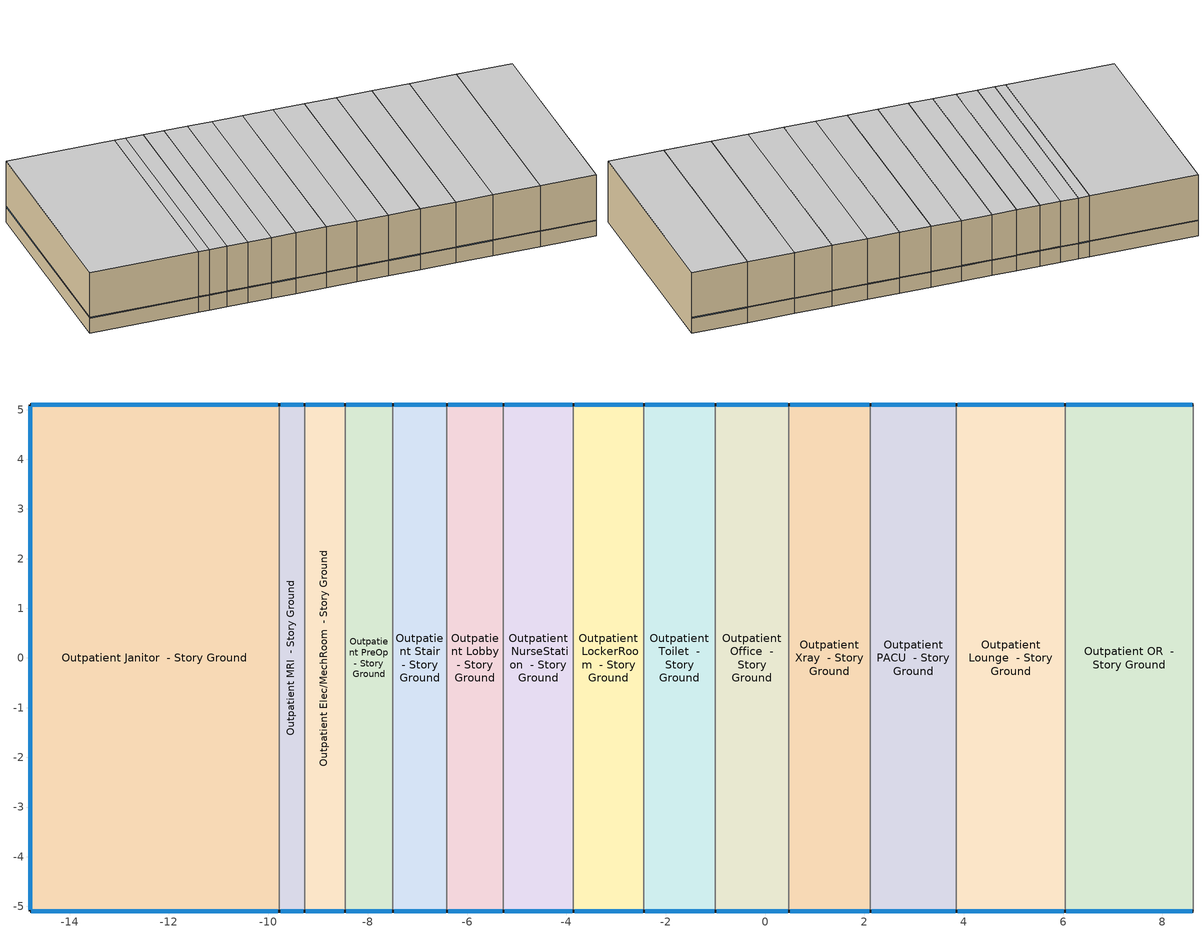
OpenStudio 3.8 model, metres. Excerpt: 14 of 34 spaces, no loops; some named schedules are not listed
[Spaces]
Outpatient Janitor  - Story Ground
 floor ground (Foundation F 126 Perim 2022 Area 5109): -14.8,-5.09 -14.8,5.09 -9.78,5.09 -9.78,-5.09 z0
 wall outside: -9.78,5.09 -14.8,5.09 -14.8,-5.09 -9.78,-5.09 z0:3.05
 wall to Outpatient MRI  - Story Ground: -9.78,-5.09 -9.78,5.09 z0:3.05
 window (Window U-0.75 SHGC 0.65): -14.8,5.07 -14.8,-5.07 / -9.81,5.09 -14.77,5.09 / -14.77,-5.09 -9.81,-5.09 z0.76:0.79
 ceiling adiabatic (Typical Interior Ceiling): -9.78,-5.09 -9.78,5.09 -14.8,5.09 -14.8,-5.09 z3.05
Outpatient MRI  - Story Ground
 floor ground (Foundation F 126 Perim 102 Area 521): -9.78,-5.09 -9.78,5.09 -9.27,5.09 -9.27,-5.09 z0
 wall outside: -9.27,5.09 -9.78,5.09 / -9.78,-5.09 -9.27,-5.09 z0:3.05
 wall to Outpatient Elec/MechRoom  - Story Ground: -9.27,-5.09 -9.27,5.09 z0:3.05
 window (Window U-0.75 SHGC 0.65): -9.29,5.09 -9.75,5.09 / -9.75,-5.09 -9.29,-5.09 z0.76:0.8
 ceiling adiabatic (Typical Interior Ceiling): -9.27,-5.09 -9.27,5.09 -9.78,5.09 -9.78,-5.09 z3.05
Outpatient Elec/MechRoom  - Story Ground
 floor ground (Foundation F 126 Perim 163 Area 829): -9.27,-5.09 -9.27,5.09 -8.46,5.09 -8.46,-5.09 z0
 wall outside: -8.46,5.09 -9.27,5.09 / -9.27,-5.09 -8.46,-5.09 z0:3.05
 wall to Outpatient PreOp  - Story Ground: -8.46,-5.09 -8.46,5.09 z0:3.05
 window (Window U-0.75 SHGC 0.65): -8.48,5.09 -9.24,5.09 / -9.24,-5.09 -8.48,-5.09 z0.76:0.79
 ceiling adiabatic (Typical Interior Ceiling): -8.46,-5.09 -8.46,5.09 -9.27,5.09 -9.27,-5.09 z3.05
Outpatient PreOp  - Story Ground
 floor ground (Foundation F 126 Perim 193 Area 981): -8.46,-5.09 -8.46,5.09 -7.49,5.09 -7.49,-5.09 z0
 wall outside: -7.49,5.09 -8.46,5.09 / -8.46,-5.09 -7.49,-5.09 z0:3.05
 wall to Outpatient Stair  - Story Ground: -7.49,-5.09 -7.49,5.09 z0:3.05
 window (Window U-0.75 SHGC 0.65): -7.52,5.09 -8.43,5.09 / -8.43,-5.09 -7.52,-5.09 z0.76:0.79
 ceiling adiabatic (Typical Interior Ceiling): -7.49,-5.09 -7.49,5.09 -8.46,5.09 -8.46,-5.09 z3.05
Outpatient Stair  - Story Ground
 floor ground (Foundation F 126 Perim 218 Area 111): -7.49,-5.09 -7.49,5.09 -6.4,5.09 -6.4,-5.09 z0
 wall outside: -6.4,5.09 -7.49,5.09 / -7.49,-5.09 -6.4,-5.09 z0:3.05
 wall to Outpatient Lobby  - Story Ground: -6.4,-5.09 -6.4,5.09 z0:3.05
 window (Window U-0.75 SHGC 0.65): -6.43,5.09 -7.47,5.09 / -7.47,-5.09 -6.43,-5.09 z0.76:0.79
 ceiling adiabatic (Typical Interior Ceiling): -6.4,-5.09 -6.4,5.09 -7.49,5.09 -7.49,-5.09 z3.05
Outpatient Lobby  - Story Ground
 floor ground (Foundation F 126 Perim 227 Area 1156): -6.4,-5.09 -6.4,5.09 -5.27,5.09 -5.27,-5.09 z0
 wall outside: -5.27,5.09 -6.4,5.09 / -6.4,-5.09 -5.27,-5.09 z0:3.05
 wall to Outpatient NurseStation  - Story Ground: -5.27,-5.09 -5.27,5.09 z0:3.05
 window (Window U-0.75 SHGC 0.65): -5.29,5.09 -6.38,5.09 / -6.38,-5.09 -5.29,-5.09 z0.76:0.79
 ceiling adiabatic (Typical Interior Ceiling): -5.27,-5.09 -5.27,5.09 -6.4,5.09 -6.4,-5.09 z3.05
Outpatient NurseStation  - Story Ground
 floor ground (Foundation F 126 Perim 282 Area 1437): -5.27,-5.09 -5.27,5.09 -3.86,5.09 -3.86,-5.09 z0
 wall outside: -3.86,5.09 -5.27,5.09 / -5.27,-5.09 -3.86,-5.09 z0:3.05
 wall to Outpatient LockerRoom  - Story Ground: -3.86,-5.09 -3.86,5.09 z0:3.05
 window (Window U-0.75 SHGC 0.65): -3.88,5.09 -5.24,5.09 / -5.24,-5.09 -3.88,-5.09 z0.76:0.79
 ceiling adiabatic (Typical Interior Ceiling): -3.86,-5.09 -3.86,5.09 -5.27,5.09 -5.27,-5.09 z3.05
Outpatient LockerRoom  - Story Ground
 floor ground (Foundation F 126 Perim 284 Area 1444): -3.86,-5.09 -3.86,5.09 -2.44,5.09 -2.44,-5.09 z0
 wall outside: -2.44,5.09 -3.86,5.09 / -3.86,-5.09 -2.44,-5.09 z0:3.05
 wall to Outpatient Toilet  - Story Ground: -2.44,-5.09 -2.44,5.09 z0:3.05
 window (Window U-0.75 SHGC 0.65): -2.47,5.09 -3.83,5.09 / -3.83,-5.09 -2.47,-5.09 z0.76:0.79
 ceiling adiabatic (Typical Interior Ceiling): -2.44,-5.09 -2.44,5.09 -3.86,5.09 -3.86,-5.09 z3.05
Outpatient Toilet  - Story Ground
 floor ground (Foundation F 126 Perim 288 Area 1467): -2.44,-5.09 -2.44,5.09 -1,5.09 -1,-5.09 z0
 wall outside: -1,5.09 -2.44,5.09 / -2.44,-5.09 -1,-5.09 z0:3.05
 wall to Outpatient Office  - Story Ground: -1,-5.09 -1,5.09 z0:3.05
 window (Window U-0.75 SHGC 0.65): -1.03,5.09 -2.41,5.09 / -2.41,-5.09 -1.03,-5.09 z0.76:0.79
 ceiling adiabatic (Typical Interior Ceiling): -1,-5.09 -1,5.09 -2.44,5.09 -2.44,-5.09 z3.05
Outpatient Office  - Story Ground
 floor ground (Foundation F 126 Perim 296 Area 1509): -1,-5.09 -1,5.09 0.48,5.09 0.48,-5.09 z0
 wall outside: 0.48,5.09 -1,5.09 / -1,-5.09 0.48,-5.09 z0:3.05
 wall to Outpatient Xray  - Story Ground: 0.48,-5.09 0.48,5.09 z0:3.05
 window (Window U-0.75 SHGC 0.65): 0.46,5.09 -0.97,5.09 / -0.97,-5.09 0.46,-5.09 z0.76:0.79
 ceiling adiabatic (Typical Interior Ceiling): 0.48,-5.09 0.48,5.09 -1,5.09 -1,-5.09 z3.05
Outpatient Xray  - Story Ground
 floor ground (Foundation F 126 Perim 328 Area 1673): 0.48,-5.09 0.48,5.09 2.12,5.09 2.12,-5.09 z0
 wall outside: 2.12,5.09 0.48,5.09 / 0.48,-5.09 2.12,-5.09 z0:3.05
 wall to Outpatient PACU  - Story Ground: 2.12,-5.09 2.12,5.09 z0:3.05
 window (Window U-0.75 SHGC 0.65): 2.1,5.09 0.51,5.09 / 0.51,-5.09 2.1,-5.09 z0.76:0.79
 ceiling adiabatic (Typical Interior Ceiling): 2.12,-5.09 2.12,5.09 0.48,5.09 0.48,-5.09 z3.05
Outpatient PACU  - Story Ground
 floor ground (Foundation F 126 Perim 346 Area 1764): 2.12,-5.09 2.12,5.09 3.85,5.09 3.85,-5.09 z0
 wall outside: 3.85,5.09 2.12,5.09 / 2.12,-5.09 3.85,-5.09 z0:3.05
 wall to Outpatient Lounge  - Story Ground: 3.85,-5.09 3.85,5.09 z0:3.05
 window (Window U-0.75 SHGC 0.65): 3.83,5.09 2.15,5.09 / 2.15,-5.09 3.83,-5.09 z0.76:0.79
 ceiling adiabatic (Typical Interior Ceiling): 3.85,-5.09 3.85,5.09 2.12,5.09 2.12,-5.09 z3.05
Outpatient Lounge  - Story Ground
 floor ground (Foundation F 126 Perim 437 Area 2228): 3.85,-5.09 3.85,5.09 6.04,5.09 6.04,-5.09 z0
 wall outside: 6.04,5.09 3.85,5.09 / 3.85,-5.09 6.04,-5.09 z0:3.05
 wall to Outpatient OR  - Story Ground: 6.04,-5.09 6.04,5.09 z0:3.05
 window (Window U-0.75 SHGC 0.65): 6.02,5.09 3.88,5.09 / 3.88,-5.09 6.02,-5.09 z0.76:0.79
 ceiling adiabatic (Typical Interior Ceiling): 6.04,-5.09 6.04,5.09 3.85,5.09 3.85,-5.09 z3.05
Outpatient OR  - Story Ground
 floor ground (Foundation F 126 Perim 516 Area 263): 6.04,-5.09 6.04,5.09 8.62,5.09 8.62,-5.09 z0
 wall outside: 8.62,5.09 6.04,5.09 / 6.04,-5.09 8.62,-5.09 z0:3.05
 wall to Outpatient Reception  - Story Ground: 8.62,-5.09 8.62,5.09 z0:3.05
 window (Window U-0.75 SHGC 0.65): 6.07,-5.09 8.6,-5.09 / 8.6,5.09 6.07,5.09 z0.76:0.79
 ceiling adiabatic (Typical Interior Ceiling): 8.62,-5.09 8.62,5.09 6.04,5.09 6.04,-5.09 z3.05
[Site]
Williamsport Lycomi_PA_USA: Latitude {deg}=41.24; Longitude {deg}=-76.92; Time Zone {hr}=-5; Elevation {m}=160; Terrain=City
[Site:WaterMainsTemperature]
Calculation Method=Correlation; Annual Average Outdoor Air Temperature {C}=10.9367; Maximum Difference In Monthly Average Outdoor Air Temperatures {deltaC}=26.59
[SizingPeriod:DesignDay] Barometric Pressure {Pa}=99418; Rain Indicator=No; Snow Indicator=No; Day of Month=21; Daylight Saving Time Indicator=No; Humidity Condition Type=Wetbulb; Dry-Bulb Temperature Range Modifier Type=DefaultMultipliers
Name | Maximum Dry-Bulb Temperature {C} | Daily Dry-Bulb Temperature Range {deltaC} | Wind Speed {m/s} | Wind Direction {deg} | Month | Day Type | Wetbulb or DewPoint at Maximum Dry-Bulb {C} | Solar Model Indicator | ASHRAE Clear Sky Optical Depth for Beam Irradiance | ASHRAE Clear Sky Optical Depth for Diffuse Irradiance | Sky Clearness
Williamsport Lycomi Ann Clg .4% Condns DB=>MWB 1 | 32.9 | 11.6 | 4 | 260 | 7 | SummerDesignDay | 22.6 | ASHRAETau | 0.463 | 2.06
Williamsport Lycomi Ann Clg .4% Condns WB=>MDB 1 | 30 | 11.6 | 4 | 260 | 7 | SummerDesignDay | 24.3 | ASHRAETau | 0.463 | 2.06
Williamsport Lycomi Ann Htg 99.6% Condns DB 1 | -14.6 | 0 | 3.1 | 290 | 1 | WinterDesignDay | -14.6 | ASHRAEClearSky |  |  | 0
Williamsport Lycomi August .4% Condns DB=>MCWB 1 | 34.4 | 11.3 | 4 | 260 | 8 | SummerDesignDay | 23.3 | ASHRAETau | 0.458 | 2.093
[ClimateZones]
Climate Zone Institution Name 1=ASHRAE; Climate Zone Document Name 1=ANSI/ASHRAE Standard 169; Climate Zone Document Year 1=2006; Climate Zone Value 1=ASHRAE 169-2013-5A
[Building]
ComStock DOE Ref Pre-1980|Outpatient: Default Construction Set=ComStock DOE Ref Pre-1980 - Outpatient - ASHRAE 169-2013-5A; Default Schedule Set=Building Default Schedule Set; Standards Building Type=Outpatient
[Site:GroundTemperature:FCfactorMethod]
January Ground Temperature {C}=9.7; February Ground Temperature {C}=6; March Ground Temperature {C}=-2.2; April Ground Temperature {C}=-3.4; May Ground Temperature {C}=-4.2; June Ground Temperature {C}=2.7; July Ground Temperature {C}=7.5; August Ground Temperature {C}=13.7; September Ground Temperature {C}=18.6; October Ground Temperature {C}=22; November Ground Temperature {C}=20.7; December Ground Temperature {C}=16.5
[Construction:FfactorGroundFloor] F-Factor {W/m-K}=1.26344
Name | Area {m2} | PerimeterExposed {m}
Foundation F 126 Perim 346 Area 1764 | 17.6379 | 3.46275
Foundation F 126 Perim 218 Area 111 | 11.0997 | 2.17915
Foundation F 126 Perim 328 Area 1673 | 16.7256 | 3.28365
Foundation F 126 Perim 2022 Area 5109 | 51.0891 | 20.2173
Foundation F 126 Perim 288 Area 1467 | 14.6729 | 2.88065
Foundation F 126 Perim 193 Area 981 | 9.80728 | 1.92541
Foundation F 126 Perim 284 Area 1444 | 14.4448 | 2.83588
Foundation F 126 Perim 163 Area 829 | 8.28677 | 1.6269
Foundation F 126 Perim 282 Area 1437 | 14.3688 | 2.82095
Foundation F 126 Perim 102 Area 521 | 5.2107 | 1.02299
Foundation F 126 Perim 227 Area 1156 | 11.5559 | 2.2687
Foundation F 126 Perim 516 Area 263 | 26.3048 | 5.16428
Foundation F 126 Perim 296 Area 1509 | 15.091 | 2.96274
Foundation F 126 Perim 437 Area 2228 | 22.2754 | 4.37322
[DefaultConstructionSet]
ComStock DOE Ref Pre-1980 - Outpatient - ASHRAE 169-2013-5A: Default Exterior Surface Constructions=Default Surface Constructions 1; Default Interior Surface Constructions=Default Surface Constructions 2; Default Ground Contact Surface Constructions=Default Surface Constructions 3; Default Exterior SubSurface Constructions=Default Sub Surface Constructions 1; Default Interior SubSurface Constructions=Default Sub Surface Constructions 2; Interior Partition Construction=Typical Interior Partition
[DefaultSurfaceConstructions]
Name | Floor Construction | Wall Construction | Roof Ceiling Construction
Default Surface Constructions 1 | Typical Insulated Exterior Mass Floor | Typical Insulated Exterior Mass Wall R-6.41 | Typical IEAD Roof R-13.89
Default Surface Constructions 2 | Typical Interior Floor | Typical Interior Wall | Typical Interior Ceiling
Default Surface Constructions 3 | Typical Insulated Carpeted 6in Slab Floor | Typical Insulated Basement Mass Wall
[Construction]
Typical Insulated Exterior Mass Floor: 4 in. Normalweight Concrete Floor, Typical Carpet Pad
Typical IEAD Roof R-13.89: Roof Membrane, Typical Insulation R-12.77, Metal Roof Surface
Typical Interior Floor: 100mm Normalweight concrete floor, CP02 CARPET PAD
Typical Interior Wall: G01 13mm gypsum board, G01 13mm gypsum board
Typical Interior Ceiling: CP02 CARPET PAD, 100mm Normalweight concrete floor
Typical Insulated Carpeted 6in Slab Floor: 6 in. Normalweight Concrete Floor, Typical Carpet Pad
Typical Insulated Basement Mass Wall: 8 in. Concrete Block Basement Wall
U 0.62 SHGC 0.41 Simple Glazing Window U-0.62 SHGC 0.41: U 0.62 SHGC 0.41 Simple Glazing U-0.62 SHGC 0.41
U 0.62 SHGC 0.41 Simple Glazing Window U-0.62 SHGC 0.41 1: U 0.62 SHGC 0.41 Simple Glazing U-0.62 SHGC 0.41 1
Typical Insulated Metal Door: F08 Metal surface, Typical Insulation R-4.02
U 0.88 SHGC 0.16 Sgl Ref-A-L Clr 6mm: REF A CLEAR LO 6MM
Typical Overhead Door: Typical Insulation R-4.02
Typical Interior Window: Clear 3mm
Typical Interior Door; Typical Interior Partition: G05 25mm wood
Typical Insulated Exterior Mass Wall R-6.41: 1IN Stucco, 8IN CONCRETE HW RefBldg, Typical Insulation R-4.02, 1/2IN Gypsum
InteriorFurnishings 1: Std Wood 6inch 1
Window U-0.75 SHGC 0.65: Simple Glazing Double - No LowE - Clear - Aluminum
[Material] Thermal Absorptance=0.9
Name | Roughness | Thickness {m} | Conductivity {W/m-K} | Density {kg/m3} | Specific Heat {J/kg-K} | Solar Absorptance | Visible Absorptance
4 in. Normalweight Concrete Floor | MediumRough | 0.1016 | 2.31 | 2322 | 832 | 0.7 | 0.7
Roof Membrane | VeryRough | 0.0095 | 0.16 | 1121.29 | 1460 | 0.7 | 0.7
Metal Roof Surface; F08 Metal surface | Smooth | 0.0008 | 45.28 | 7824 | 500 | 0.7 | 0.7
100mm Normalweight concrete floor | MediumRough | 0.1016 | 2.31045 | 2322 | 832.557 | 0.7 | 0.7
G01 13mm gypsum board | Smooth | 0.0127 | 0.160031 | 800.001 | 1090.73 | 0.7 | 0.5
6 in. Normalweight Concrete Floor | MediumRough | 0.1524 | 2.31 | 2322 | 832 | 0.7 | 0.7
8 in. Concrete Block Basement Wall | MediumRough | 0.2032 | 1.326 | 1842 | 912 | 0.7 | 0.7
G05 25mm wood | MediumSmooth | 0.0254 | 0.15 | 608 | 1630 | 0.5 | 0.5
1IN Stucco | Smooth | 0.0253 | 0.6918 | 1858 | 837 | 0.7 | 0.92
8IN CONCRETE HW RefBldg | Rough | 0.2032 | 1.311 | 2240 | 836.8 | 0.7 | 0.7
1/2IN Gypsum | Smooth | 0.0127 | 0.16 | 784.9 | 830 | 0.4 | 0.4
Std Wood 6inch 1 | MediumSmooth | 0.15 | 0.12 | 540 | 1210 | 0.7 | 0.7
[Material:NoMass] Roughness=Smooth; Thermal Absorptance=0.9; Solar Absorptance=0.7
Name | Thermal Resistance {m2-K/W} | Visible Absorptance
Typical Carpet Pad; CP02 CARPET PAD | 0.21648 | 0.8
Typical Insulation R-12.77 | 2.24922 | 0.7
Typical Insulation R-4.02 | 0.708275 | 0.7
[DefaultSubSurfaceConstructions]
Name | Fixed Window Construction | Operable Window Construction | Door Construction | Glass Door Construction | Overhead Door Construction | Tubular Daylight Dome Construction | Tubular Daylight Diffuser Construction
Default Sub Surface Constructions 1 | U 0.62 SHGC 0.41 Simple Glazing Window U-0.62 SHGC 0.41 | U 0.62 SHGC 0.41 Simple Glazing Window U-0.62 SHGC 0.41 1 | Typical Insulated Metal Door | U 0.88 SHGC 0.16 Sgl Ref-A-L Clr 6mm | Typical Overhead Door | Typical Interior Window | Typical Interior Window
Default Sub Surface Constructions 2 | Typical Interior Window | Typical Interior Window | Typical Interior Door
[WindowMaterial:SimpleGlazingSystem]
Name | U-Factor {W/m2-K} | Solar Heat Gain Coefficient | Visible Transmittance
U 0.62 SHGC 0.41 Simple Glazing U-0.62 SHGC 0.41; U 0.62 SHGC 0.41 Simple Glazing U-0.62 SHGC 0.41 1 | 3.52052 | 0.41 | 0.32
Simple Glazing Double - No LowE - Clear - Aluminum | 4.23598 | 0.646 | 0.671
[WindowMaterial:Glazing] Optical Data Type=SpectralAverage; Infrared Transmittance at Normal Incidence=0; Front Side Infrared Hemispherical Emissivity=0.84; Conductivity {W/m-K}=0.9; Dirt Correction Factor for Solar and Visible Transmittance=1; Solar Diffusing=No
Name | Thickness {m} | Solar Transmittance at Normal Incidence | Front Side Solar Reflectance at Normal Incidence | Back Side Solar Reflectance at Normal Incidence | Visible Transmittance at Normal Incidence | Front Side Visible Reflectance at Normal Incidence | Back Side Visible Reflectance at Normal Incidence | Back Side Infrared Hemispherical Emissivity
REF A CLEAR LO 6MM | 0.006 | 0.066 | 0.341 | 0.493 | 0.08 | 0.41 | 0.37 | 0.4
Clear 3mm | 0.003 | 0.837 | 0.075 | 0.075 | 0.898 | 0.081 | 0.081 | 0.84
[SpaceType] Standards Building Type=Outpatient
Name | Default Schedule Set | Design Specification Outdoor Air Object | Standards Space Type
Outpatient MRI - ComStock DOE Ref Pre-1980 | Outpatient MRI Schedule Set | Outpatient MRI Ventilation | MRI
Outpatient Elec/MechRoom - ComStock DOE Ref Pre-1980 | Outpatient Elec/MechRoom Schedule Set | Outpatient Elec/MechRoom Ventilation | Elec/MechRoom
Outpatient PreOp - ComStock DOE Ref Pre-1980 | Outpatient PreOp Schedule Set | Outpatient PreOp Ventilation | PreOp
Outpatient Stair - ComStock DOE Ref Pre-1980 | Outpatient Stair Schedule Set | Outpatient Stair Ventilation | Stair
Outpatient Lobby - ComStock DOE Ref Pre-1980 | Outpatient Lobby Schedule Set | Outpatient Lobby Ventilation | Lobby
Outpatient NurseStation - ComStock DOE Ref Pre-1980 | Outpatient NurseStation Schedule Set | Outpatient NurseStation Ventilation | NurseStation
Outpatient LockerRoom - ComStock DOE Ref Pre-1980 | Outpatient LockerRoom Schedule Set | Outpatient LockerRoom Ventilation | LockerRoom
Outpatient Toilet - ComStock DOE Ref Pre-1980 | Outpatient Toilet Schedule Set | Outpatient Toilet Ventilation | Toilet
Outpatient Xray - ComStock DOE Ref Pre-1980 | Outpatient Xray Schedule Set | Outpatient Xray Ventilation | Xray
Outpatient PACU - ComStock DOE Ref Pre-1980 | Outpatient PACU Schedule Set | Outpatient PACU Ventilation | PACU
Outpatient Lounge - ComStock DOE Ref Pre-1980 | Outpatient Lounge Schedule Set | Outpatient Lounge Ventilation | Lounge
Outpatient OR - ComStock DOE Ref Pre-1980 | Outpatient OR Schedule Set | Outpatient OR Ventilation | OR
Outpatient Janitor - ComStock DOE Ref Pre-1980 | Outpatient Janitor Schedule Set | Outpatient Janitor Ventilation | Janitor
Outpatient Office - ComStock DOE Ref Pre-1980 | Outpatient Office Schedule Set | Outpatient Office Ventilation | Office
[BuildingStory]
Story Ground: Nominal Z Coordinate {m}=0; Nominal Floor to Floor Height {m}=3.048
[Space] Building Story=Story Ground
Name | Space Type | Thermal Zone
Outpatient Janitor  - Story Ground | Outpatient Janitor - ComStock DOE Ref Pre-1980 | Zone Outpatient Janitor  - Story Ground
Outpatient MRI  - Story Ground | Outpatient MRI - ComStock DOE Ref Pre-1980 | Zone Outpatient MRI  - Story Ground
Outpatient Elec/MechRoom  - Story Ground | Outpatient Elec/MechRoom - ComStock DOE Ref Pre-1980 | Zone Outpatient Elec/MechRoom  - Story Ground
Outpatient PreOp  - Story Ground | Outpatient PreOp - ComStock DOE Ref Pre-1980 | Zone Outpatient PreOp  - Story Ground
Outpatient Stair  - Story Ground | Outpatient Stair - ComStock DOE Ref Pre-1980 | Zone Outpatient Stair  - Story Ground
Outpatient Lobby  - Story Ground | Outpatient Lobby - ComStock DOE Ref Pre-1980 | Zone Outpatient Lobby  - Story Ground
Outpatient NurseStation  - Story Ground | Outpatient NurseStation - ComStock DOE Ref Pre-1980 | Zone Outpatient NurseStation  - Story Ground
Outpatient LockerRoom  - Story Ground | Outpatient LockerRoom - ComStock DOE Ref Pre-1980 | Zone Outpatient LockerRoom  - Story Ground
Outpatient Toilet  - Story Ground | Outpatient Toilet - ComStock DOE Ref Pre-1980 | Zone Outpatient Toilet  - Story Ground
Outpatient Office  - Story Ground | Outpatient Office - ComStock DOE Ref Pre-1980 | Zone Outpatient Office  - Story Ground
Outpatient Xray  - Story Ground | Outpatient Xray - ComStock DOE Ref Pre-1980 | Zone Outpatient Xray  - Story Ground
Outpatient PACU  - Story Ground | Outpatient PACU - ComStock DOE Ref Pre-1980 | Zone Outpatient PACU  - Story Ground
Outpatient Lounge  - Story Ground | Outpatient Lounge - ComStock DOE Ref Pre-1980 | Zone Outpatient Lounge  - Story Ground
Outpatient OR  - Story Ground | Outpatient OR - ComStock DOE Ref Pre-1980 | Zone Outpatient OR  - Story Ground
[ThermalZone] Multiplier=1; Use Ideal Air Loads=No
Name | Thermostat
Zone Outpatient Janitor  - Story Ground | Outpatient Janitor - ComStock DOE Ref Pre-1980 Thermostat
Zone Outpatient MRI  - Story Ground | Outpatient MRI - ComStock DOE Ref Pre-1980 Thermostat
Zone Outpatient Elec/MechRoom  - Story Ground | Outpatient Elec/MechRoom - ComStock DOE Ref Pre-1980 Thermostat
Zone Outpatient PreOp  - Story Ground | Outpatient PreOp - ComStock DOE Ref Pre-1980 Thermostat
Zone Outpatient Stair  - Story Ground | Outpatient Stair - ComStock DOE Ref Pre-1980 Thermostat
Zone Outpatient Lobby  - Story Ground | Outpatient Lobby - ComStock DOE Ref Pre-1980 Thermostat
Zone Outpatient NurseStation  - Story Ground | Outpatient NurseStation - ComStock DOE Ref Pre-1980 Thermostat
Zone Outpatient LockerRoom  - Story Ground | Outpatient LockerRoom - ComStock DOE Ref Pre-1980 Thermostat
Zone Outpatient Toilet  - Story Ground | Outpatient Toilet - ComStock DOE Ref Pre-1980 Thermostat
Zone Outpatient Office  - Story Ground | Outpatient Office - ComStock DOE Ref Pre-1980 Thermostat
Zone Outpatient Xray  - Story Ground | Outpatient Xray - ComStock DOE Ref Pre-1980 Thermostat
Zone Outpatient PACU  - Story Ground | Outpatient PACU - ComStock DOE Ref Pre-1980 Thermostat
Zone Outpatient Lounge  - Story Ground | Outpatient Lounge - ComStock DOE Ref Pre-1980 Thermostat
Zone Outpatient OR  - Story Ground | Outpatient OR - ComStock DOE Ref Pre-1980 Thermostat
[Lights:Definition] Design Level Calculation Method=Watts/Area; Fraction Visible=0.2; Return Air Fraction=0
Name | Watts per Space Floor Area {W/m2} | Fraction Radiant
Outpatient MRI - ComStock DOE Ref Pre-1980 General Lights Definition; Outpatient Xray - ComStock DOE Ref Pre-1980 General Lights Definition | 5.10109 | 0.31
Outpatient Lobby - ComStock DOE Ref Pre-1980 General Lights Definition | 1.92838 | 0.31
Outpatient Lobby - ComStock DOE Ref Pre-1980 Task Lights Definition | 1.01438 | 0.125
Outpatient Lobby - ComStock DOE Ref Pre-1980 Wall Wash Lights Definition | 1.81461 | 0.125
Outpatient Lounge - ComStock DOE Ref Pre-1980 General Lights Definition; Outpatient LockerRoom - ComStock DOE Ref Pre-1980 General Lights Definition | 2.94141 | 0.31
Outpatient Lounge - ComStock DOE Ref Pre-1980 Wall Wash Lights Definition; Outpatient LockerRoom - ComStock DOE Ref Pre-1980 Wall Wash Lights Definition | 2.46673 | 0.125
Outpatient NurseStation - ComStock DOE Ref Pre-1980 General Lights Definition | 5.11838 | 0.31
Outpatient NurseStation - ComStock DOE Ref Pre-1980 Task Lights Definition | 6.99919 | 0.125
Outpatient Elec/MechRoom - ComStock DOE Ref Pre-1980 General Lights Definition | 3.92888 | 0.31
Outpatient Elec/MechRoom - ComStock DOE Ref Pre-1980 Task Lights Definition | 3.02684 | 0.125
Outpatient Office - ComStock DOE Ref Pre-1980 General Lights Definition | 6.74433 | 0.31
Outpatient PreOp - ComStock DOE Ref Pre-1980 General Lights Definition | 2.36313 | 0.31
Outpatient PreOp - ComStock DOE Ref Pre-1980 Task Lights Definition | 15.7452 | 0.125
Outpatient OR - ComStock DOE Ref Pre-1980 General Lights Definition | 17.7221 | 0.31
Outpatient Toilet - ComStock DOE Ref Pre-1980 General Lights Definition | 3.33071 | 0.31
Outpatient Toilet - ComStock DOE Ref Pre-1980 Wall Wash Lights Definition | 2.07725 | 0.125
Outpatient Janitor - ComStock DOE Ref Pre-1980 General Lights Definition | 4.12547 | 0.31
Outpatient Stair - ComStock DOE Ref Pre-1980 General Lights Definition | 4.78496 | 0.31
Outpatient Stair - ComStock DOE Ref Pre-1980 Wall Wash Lights Definition | 2.85308 | 0.125
Outpatient PACU - ComStock DOE Ref Pre-1980 General Lights Definition | 7.63892 | 0.31
Outpatient PACU - ComStock DOE Ref Pre-1980 Wall Wash Lights Definition | 6.14378 | 0.125
[ElectricEquipment:Definition] Fraction Latent=0
Name | Design Level Calculation Method | Watts per Space Floor Area {W/m2} | Fraction Radiant | Fraction Lost | Design Level {W}
Outpatient Elec/MechRoom Elec Equip Definition | Watts/Area | 53.8196 | 0.5 | 0
Outpatient Lobby Elec Equip Definition; Outpatient Office Elec Equip Definition | Watts/Area | 11.8403 | 0.5 | 0
Outpatient LockerRoom Elec Equip Definition; Outpatient Lounge Elec Equip Definition; Outpatient PACU Elec Equip Definition | Watts/Area | 32.2917 | 0.5 | 0
Outpatient MRI Elec Equip Definition; Outpatient Xray Elec Equip Definition | Watts/Area | 107.639 | 0.5 | 0
Outpatient NurseStation Elec Equip Definition; Outpatient PreOp Elec Equip Definition | Watts/Area | 21.5278 | 0.5 | 0
Outpatient OR Elec Equip Definition | Watts/Area | 43.0556 | 0.5 | 0
Outpatient Toilet Elec Equip Definition | Watts/Area | 4.30556 | 0.3 | 0.7
Elevator Lift Motor | EquipmentLevel |  | 0 | 1 | 14610
Outpatient Janitor - ComStock DOE Ref Pre-1980 Elec Equip Definition | Watts/Area | 1.07639 | 0.3 | 0.7
Outpatient Stair - ComStock DOE Ref Pre-1980 Elec Equip Definition | Watts/Area | 4.30556 | 0.5 | 0
[ElectricEquipment]
Name | Electric Equipment Definition | Space or SpaceType | Schedule | Multiplier
Outpatient Elec/MechRoom Elec Equip | Outpatient Elec/MechRoom Elec Equip Definition | Outpatient Elec/MechRoom - ComStock DOE Ref Pre-1980
Outpatient Lobby Elec Equip | Outpatient Lobby Elec Equip Definition | Outpatient Lobby - ComStock DOE Ref Pre-1980
Outpatient LockerRoom Elec Equip | Outpatient LockerRoom Elec Equip Definition | Outpatient LockerRoom - ComStock DOE Ref Pre-1980
Outpatient Lounge Elec Equip | Outpatient Lounge Elec Equip Definition | Outpatient Lounge - ComStock DOE Ref Pre-1980
Outpatient MRI Elec Equip | Outpatient MRI Elec Equip Definition | Outpatient MRI - ComStock DOE Ref Pre-1980
Outpatient NurseStation Elec Equip | Outpatient NurseStation Elec Equip Definition | Outpatient NurseStation - ComStock DOE Ref Pre-1980
Outpatient Office Elec Equip | Outpatient Office Elec Equip Definition | Outpatient Office - ComStock DOE Ref Pre-1980
Outpatient OR Elec Equip | Outpatient OR Elec Equip Definition | Outpatient OR - ComStock DOE Ref Pre-1980
Outpatient PACU Elec Equip | Outpatient PACU Elec Equip Definition | Outpatient PACU - ComStock DOE Ref Pre-1980
Outpatient PreOp Elec Equip | Outpatient PreOp Elec Equip Definition | Outpatient PreOp - ComStock DOE Ref Pre-1980
Outpatient Toilet Elec Equip | Outpatient Toilet Elec Equip Definition | Outpatient Toilet - ComStock DOE Ref Pre-1980
Outpatient Xray Elec Equip | Outpatient Xray Elec Equip Definition | Outpatient Xray - ComStock DOE Ref Pre-1980
1 Elevator Lift Motors | Elevator Lift Motor | Outpatient Janitor  - Story Ground | Elevator Schedule 1 | 1
Outpatient Janitor - ComStock DOE Ref Pre-1980 Elec Equip | Outpatient Janitor - ComStock DOE Ref Pre-1980 Elec Equip Definition | Outpatient Janitor - ComStock DOE Ref Pre-1980
Outpatient Stair - ComStock DOE Ref Pre-1980 Elec Equip | Outpatient Stair - ComStock DOE Ref Pre-1980 Elec Equip Definition | Outpatient Stair - ComStock DOE Ref Pre-1980
[DesignSpecification:OutdoorAir]
Name | Outdoor Air Flow per Person {m3/s-person} | Outdoor Air Flow per Floor Area {m3/s-m2} | Outdoor Air Flow Air Changes per Hour {1/hr} | Outdoor Air Method
Outpatient Elec/MechRoom Ventilation; Outpatient Janitor Ventilation; Outpatient Stair Ventilation; Outpatient Toilet Ventilation | 0 | 0 | 0
Outpatient Lobby Ventilation; Outpatient LockerRoom Ventilation; Outpatient Lounge Ventilation | 0.00707921 |  |  | Sum
Outpatient MRI Ventilation; Outpatient Xray Ventilation |  | 0.001524 |  | Sum
Outpatient NurseStation Ventilation; Outpatient Office Ventilation | 0.00943895 |  |  | Sum
Outpatient OR Ventilation |  | 0.0023876 |  | Sum
Outpatient PACU Ventilation; Outpatient PreOp Ventilation |  | 0.00169164 |  | Sum
[DefaultScheduleSet]
Name | Number of People Schedule | People Activity Level Schedule | Lighting Schedule | Electric Equipment Schedule | Infiltration Schedule | Gas Equipment Schedule | Hours of Operation Schedule
Outpatient Elec/MechRoom Schedule Set; Outpatient Janitor Schedule Set; Outpatient Lobby Schedule Set; Outpatient LockerRoom Schedule Set; Outpatient Lounge Schedule Set; Outpatient NurseStation Schedule Set; Outpatient Office Schedule Set; Outpatient PACU Schedule Set; Outpatient PreOp Schedule Set; Outpatient Stair Schedule Set; Outpatient Toilet Schedule Set | Outpatient Bldg Occ | Outpatient Activity | Outpatient Bldg Light | Outpatient Bldg Equip | Outpatient Infil
Outpatient MRI Schedule Set; Outpatient Xray Schedule Set | Outpatient Bldg Occ | Outpatient Activity | Outpatient Bldg Light | Outpatient Radiology Equip | Outpatient Infil
Outpatient OR Schedule Set | Outpatient Bldg Occ | Outpatient Activity | Outpatient Bldg Light | Outpatient Bldg Equip | Outpatient Infil | Outpatient Bldg Equip
Building Default Schedule Set |  |  |  |  |  |  | Building Hours of Operation NonResidential
[People:Definition] Number of People Calculation Method=People/Area; Fraction Radiant=0.3
Name | People per Space Floor Area {person/m2}
Outpatient Lobby People Definition | 0.300313
Outpatient LockerRoom People Definition; Outpatient Lounge People Definition | 0.149941
Outpatient MRI People Definition; Outpatient NurseStation People Definition; Outpatient OR People Definition; Outpatient PACU People Definition; Outpatient Xray People Definition | 0.199993
Outpatient Office People Definition | 0.0500522
Outpatient PreOp People Definition | 0.0999967
[People] Work Efficiency Schedule=Work Efficiency Schedule; Clothing Insulation Schedule=Clothing Schedule; Air Velocity Schedule=Air Velocity Schedule; Multiplier=1
Name | People Definition | Space or SpaceType
Outpatient Lobby People | Outpatient Lobby People Definition | Outpatient Lobby - ComStock DOE Ref Pre-1980
Outpatient LockerRoom People | Outpatient LockerRoom People Definition | Outpatient LockerRoom - ComStock DOE Ref Pre-1980
Outpatient Lounge People | Outpatient Lounge People Definition | Outpatient Lounge - ComStock DOE Ref Pre-1980
Outpatient MRI People | Outpatient MRI People Definition | Outpatient MRI - ComStock DOE Ref Pre-1980
Outpatient NurseStation People | Outpatient NurseStation People Definition | Outpatient NurseStation - ComStock DOE Ref Pre-1980
Outpatient Office People | Outpatient Office People Definition | Outpatient Office - ComStock DOE Ref Pre-1980
Outpatient OR People | Outpatient OR People Definition | Outpatient OR - ComStock DOE Ref Pre-1980
Outpatient PACU People | Outpatient PACU People Definition | Outpatient PACU - ComStock DOE Ref Pre-1980
Outpatient PreOp People | Outpatient PreOp People Definition | Outpatient PreOp - ComStock DOE Ref Pre-1980
Outpatient Xray People | Outpatient Xray People Definition | Outpatient Xray - ComStock DOE Ref Pre-1980
[GasEquipment:Definition]
Outpatient OR Gas Equip Definition: Design Level Calculation Method=Watts/Area; Watts per Space Floor Area {W/m2}=75.3001; Fraction Latent=0; Fraction Radiant=0; Fraction Lost=0.5
[GasEquipment]
Outpatient OR Gas Equip: Gas Equipment Definition=Outpatient OR Gas Equip Definition; Space or SpaceType=Outpatient OR - ComStock DOE Ref Pre-1980
[Exterior:Lights:Definition]
Name | Design Level {W}
Parking Areas and Drives Def (W/ft^2) | 0.0414577
Building Facades Def (W/ft^2) | 0.2
Main Entries Def (W/ft) | 30
Other Doors Def (W/ft) | 20
[Exterior:Lights] Schedule=Always On Discrete; Control Option=AstronomicalClock
Name | Exterior Lights Definition | Multiplier
Parking Areas and Drives | Parking Areas and Drives Def (W/ft^2) | 15187.5
Building Facades | Building Facades Def (W/ft^2) | 2912.44
Main Entries | Main Entries Def (W/ft) | 8
Other Doors | Other Doors Def (W/ft) | 7.785
[ThermostatSetpoint:DualSetpoint]
Name | Heating Setpoint Temperature Schedule | Cooling Setpoint Temperature Schedule
Outpatient Elec/MechRoom - ComStock DOE Ref Pre-1980 Thermostat; Outpatient Janitor - ComStock DOE Ref Pre-1980 Thermostat; Outpatient Lobby - ComStock DOE Ref Pre-1980 Thermostat; Outpatient LockerRoom - ComStock DOE Ref Pre-1980 Thermostat; Outpatient Lounge - ComStock DOE Ref Pre-1980 Thermostat; Outpatient MRI - ComStock DOE Ref Pre-1980 Thermostat; Outpatient NurseStation - ComStock DOE Ref Pre-1980 Thermostat; Outpatient Office - ComStock DOE Ref Pre-1980 Thermostat; Outpatient PACU - ComStock DOE Ref Pre-1980 Thermostat; Outpatient PreOp - ComStock DOE Ref Pre-1980 Thermostat; Outpatient Stair - ComStock DOE Ref Pre-1980 Thermostat; Outpatient Toilet - ComStock DOE Ref Pre-1980 Thermostat; Outpatient Xray - ComStock DOE Ref Pre-1980 Thermostat | Outpatient HtgSetp | Outpatient ClgSetp
Outpatient OR - ComStock DOE Ref Pre-1980 Thermostat | Outpatient OR HtgSetp | Outpatient OR ClgSetp
[InternalMass:Definition]
Internal Mass Definition 2: Construction=InteriorFurnishings 1; Design Level Calculation Method=SurfaceArea/Area; Surface Area per Space Floor Area=2
[InternalMass] Internal Mass Definition=Internal Mass Definition 2; Multiplier=1
Name | Space or SpaceType
Outpatient PACU  - Story Ground Mass | Outpatient PACU  - Story Ground
Outpatient Stair  - Story Ground Mass | Outpatient Stair  - Story Ground
Outpatient Xray  - Story Ground Mass | Outpatient Xray  - Story Ground
Outpatient Janitor  - Story Ground Mass | Outpatient Janitor  - Story Ground
Outpatient Toilet  - Story Ground Mass | Outpatient Toilet  - Story Ground
Outpatient PreOp  - Story Ground Mass | Outpatient PreOp  - Story Ground
Outpatient LockerRoom  - Story Ground Mass | Outpatient LockerRoom  - Story Ground
Outpatient Elec/MechRoom  - Story Ground Mass | Outpatient Elec/MechRoom  - Story Ground
Outpatient NurseStation  - Story Ground Mass | Outpatient NurseStation  - Story Ground
Outpatient MRI  - Story Ground Mass | Outpatient MRI  - Story Ground
Outpatient Lobby  - Story Ground Mass | Outpatient Lobby  - Story Ground
Outpatient OR  - Story Ground Mass | Outpatient OR  - Story Ground
Outpatient Office  - Story Ground Mass | Outpatient Office  - Story Ground
Outpatient Lounge  - Story Ground Mass | Outpatient Lounge  - Story Ground
[Lights] Fraction Replaceable=1
Name | Lights Definition | Space or SpaceType
Outpatient MRI - ComStock DOE Ref Pre-1980 General Lighting | Outpatient MRI - ComStock DOE Ref Pre-1980 General Lights Definition | Outpatient MRI - ComStock DOE Ref Pre-1980
Outpatient Lobby - ComStock DOE Ref Pre-1980 General Lighting | Outpatient Lobby - ComStock DOE Ref Pre-1980 General Lights Definition | Outpatient Lobby - ComStock DOE Ref Pre-1980
Outpatient Lobby - ComStock DOE Ref Pre-1980 Task Lighting | Outpatient Lobby - ComStock DOE Ref Pre-1980 Task Lights Definition | Outpatient Lobby - ComStock DOE Ref Pre-1980
Outpatient Lobby - ComStock DOE Ref Pre-1980 Wall Wash Lighting | Outpatient Lobby - ComStock DOE Ref Pre-1980 Wall Wash Lights Definition | Outpatient Lobby - ComStock DOE Ref Pre-1980
Outpatient Lounge - ComStock DOE Ref Pre-1980 General Lighting | Outpatient Lounge - ComStock DOE Ref Pre-1980 General Lights Definition | Outpatient Lounge - ComStock DOE Ref Pre-1980
Outpatient Lounge - ComStock DOE Ref Pre-1980 Wall Wash Lighting | Outpatient Lounge - ComStock DOE Ref Pre-1980 Wall Wash Lights Definition | Outpatient Lounge - ComStock DOE Ref Pre-1980
Outpatient NurseStation - ComStock DOE Ref Pre-1980 General Lighting | Outpatient NurseStation - ComStock DOE Ref Pre-1980 General Lights Definition | Outpatient NurseStation - ComStock DOE Ref Pre-1980
Outpatient NurseStation - ComStock DOE Ref Pre-1980 Task Lighting | Outpatient NurseStation - ComStock DOE Ref Pre-1980 Task Lights Definition | Outpatient NurseStation - ComStock DOE Ref Pre-1980
Outpatient Elec/MechRoom - ComStock DOE Ref Pre-1980 General Lighting | Outpatient Elec/MechRoom - ComStock DOE Ref Pre-1980 General Lights Definition | Outpatient Elec/MechRoom - ComStock DOE Ref Pre-1980
Outpatient Elec/MechRoom - ComStock DOE Ref Pre-1980 Task Lighting | Outpatient Elec/MechRoom - ComStock DOE Ref Pre-1980 Task Lights Definition | Outpatient Elec/MechRoom - ComStock DOE Ref Pre-1980
Outpatient Office - ComStock DOE Ref Pre-1980 General Lighting | Outpatient Office - ComStock DOE Ref Pre-1980 General Lights Definition | Outpatient Office - ComStock DOE Ref Pre-1980
Outpatient PreOp - ComStock DOE Ref Pre-1980 General Lighting | Outpatient PreOp - ComStock DOE Ref Pre-1980 General Lights Definition | Outpatient PreOp - ComStock DOE Ref Pre-1980
Outpatient PreOp - ComStock DOE Ref Pre-1980 Task Lighting | Outpatient PreOp - ComStock DOE Ref Pre-1980 Task Lights Definition | Outpatient PreOp - ComStock DOE Ref Pre-1980
Outpatient LockerRoom - ComStock DOE Ref Pre-1980 General Lighting | Outpatient LockerRoom - ComStock DOE Ref Pre-1980 General Lights Definition | Outpatient LockerRoom - ComStock DOE Ref Pre-1980
Outpatient LockerRoom - ComStock DOE Ref Pre-1980 Wall Wash Lighting | Outpatient LockerRoom - ComStock DOE Ref Pre-1980 Wall Wash Lights Definition | Outpatient LockerRoom - ComStock DOE Ref Pre-1980
Outpatient OR - ComStock DOE Ref Pre-1980 General Lighting | Outpatient OR - ComStock DOE Ref Pre-1980 General Lights Definition | Outpatient OR - ComStock DOE Ref Pre-1980
Outpatient Toilet - ComStock DOE Ref Pre-1980 General Lighting | Outpatient Toilet - ComStock DOE Ref Pre-1980 General Lights Definition | Outpatient Toilet - ComStock DOE Ref Pre-1980
Outpatient Toilet - ComStock DOE Ref Pre-1980 Wall Wash Lighting | Outpatient Toilet - ComStock DOE Ref Pre-1980 Wall Wash Lights Definition | Outpatient Toilet - ComStock DOE Ref Pre-1980
Outpatient Janitor - ComStock DOE Ref Pre-1980 General Lighting | Outpatient Janitor - ComStock DOE Ref Pre-1980 General Lights Definition | Outpatient Janitor - ComStock DOE Ref Pre-1980
Outpatient Stair - ComStock DOE Ref Pre-1980 General Lighting | Outpatient Stair - ComStock DOE Ref Pre-1980 General Lights Definition | Outpatient Stair - ComStock DOE Ref Pre-1980
Outpatient Stair - ComStock DOE Ref Pre-1980 Wall Wash Lighting | Outpatient Stair - ComStock DOE Ref Pre-1980 Wall Wash Lights Definition | Outpatient Stair - ComStock DOE Ref Pre-1980
Outpatient Xray - ComStock DOE Ref Pre-1980 General Lighting | Outpatient Xray - ComStock DOE Ref Pre-1980 General Lights Definition | Outpatient Xray - ComStock DOE Ref Pre-1980
Outpatient PACU - ComStock DOE Ref Pre-1980 General Lighting | Outpatient PACU - ComStock DOE Ref Pre-1980 General Lights Definition | Outpatient PACU - ComStock DOE Ref Pre-1980
Outpatient PACU - ComStock DOE Ref Pre-1980 Wall Wash Lighting | Outpatient PACU - ComStock DOE Ref Pre-1980 Wall Wash Lights Definition | Outpatient PACU - ComStock DOE Ref Pre-1980
[SpaceInfiltration:DesignFlowRate] Design Flow Rate Calculation Method=Flow/ExteriorArea; Flow per Exterior Surface Area {m3/s-m2}=0.000619923; Velocity Term Coefficient=0
Name | Space or SpaceType | Schedule | Constant Term Coefficient | Temperature Term Coefficient | Velocity Squared Term Coefficient
Outpatient PACU  - Story Ground HVAC On Infiltration | Outpatient PACU  - Story Ground | Infiltration HVAC On Schedule | -0.0445 | 0.0055 | 0.0295
Outpatient PACU  - Story Ground HVAC Off Infiltration | Outpatient PACU  - Story Ground | Infiltration HVAC Off Schedule | 0 | 0.0155 | 0.0344
Outpatient Stair  - Story Ground HVAC On Infiltration | Outpatient Stair  - Story Ground | Infiltration HVAC On Schedule | -0.0445 | 0.0055 | 0.0295
Outpatient Stair  - Story Ground HVAC Off Infiltration | Outpatient Stair  - Story Ground | Infiltration HVAC Off Schedule | 0 | 0.0155 | 0.0344
Outpatient Xray  - Story Ground HVAC On Infiltration | Outpatient Xray  - Story Ground | Infiltration HVAC On Schedule | -0.0445 | 0.0055 | 0.0295
Outpatient Xray  - Story Ground HVAC Off Infiltration | Outpatient Xray  - Story Ground | Infiltration HVAC Off Schedule | 0 | 0.0155 | 0.0344
Outpatient Janitor  - Story Ground HVAC On Infiltration | Outpatient Janitor  - Story Ground | Infiltration HVAC On Schedule | -0.0445 | 0.0055 | 0.0295
Outpatient Janitor  - Story Ground HVAC Off Infiltration | Outpatient Janitor  - Story Ground | Infiltration HVAC Off Schedule | 0 | 0.0155 | 0.0344
Outpatient Toilet  - Story Ground HVAC On Infiltration | Outpatient Toilet  - Story Ground | Infiltration HVAC On Schedule | -0.0445 | 0.0055 | 0.0295
Outpatient Toilet  - Story Ground HVAC Off Infiltration | Outpatient Toilet  - Story Ground | Infiltration HVAC Off Schedule | 0 | 0.0155 | 0.0344
Outpatient PreOp  - Story Ground HVAC On Infiltration | Outpatient PreOp  - Story Ground | Infiltration HVAC On Schedule | -0.0445 | 0.0055 | 0.0295
Outpatient PreOp  - Story Ground HVAC Off Infiltration | Outpatient PreOp  - Story Ground | Infiltration HVAC Off Schedule | 0 | 0.0155 | 0.0344
Outpatient LockerRoom  - Story Ground HVAC On Infiltration | Outpatient LockerRoom  - Story Ground | Infiltration HVAC On Schedule | -0.0445 | 0.0055 | 0.0295
Outpatient LockerRoom  - Story Ground HVAC Off Infiltration | Outpatient LockerRoom  - Story Ground | Infiltration HVAC Off Schedule | 0 | 0.0155 | 0.0344
Outpatient Elec/MechRoom  - Story Ground HVAC On Infiltration | Outpatient Elec/MechRoom  - Story Ground | Infiltration HVAC On Schedule | -0.0445 | 0.0055 | 0.0295
Outpatient Elec/MechRoom  - Story Ground HVAC Off Infiltration | Outpatient Elec/MechRoom  - Story Ground | Infiltration HVAC Off Schedule | 0 | 0.0155 | 0.0344
Outpatient NurseStation  - Story Ground HVAC On Infiltration | Outpatient NurseStation  - Story Ground | Infiltration HVAC On Schedule | -0.0445 | 0.0055 | 0.0295
Outpatient NurseStation  - Story Ground HVAC Off Infiltration | Outpatient NurseStation  - Story Ground | Infiltration HVAC Off Schedule | 0 | 0.0155 | 0.0344
Outpatient MRI  - Story Ground HVAC On Infiltration | Outpatient MRI  - Story Ground | Infiltration HVAC On Schedule | -0.0445 | 0.0055 | 0.0295
Outpatient MRI  - Story Ground HVAC Off Infiltration | Outpatient MRI  - Story Ground | Infiltration HVAC Off Schedule | 0 | 0.0155 | 0.0344
Outpatient Lobby  - Story Ground HVAC On Infiltration | Outpatient Lobby  - Story Ground | Infiltration HVAC On Schedule | -0.0445 | 0.0055 | 0.0295
Outpatient Lobby  - Story Ground HVAC Off Infiltration | Outpatient Lobby  - Story Ground | Infiltration HVAC Off Schedule | 0 | 0.0155 | 0.0344
Outpatient OR  - Story Ground HVAC On Infiltration | Outpatient OR  - Story Ground | Infiltration HVAC On Schedule | -0.0445 | 0.0055 | 0.0295
Outpatient OR  - Story Ground HVAC Off Infiltration | Outpatient OR  - Story Ground | Infiltration HVAC Off Schedule | 0 | 0.0155 | 0.0344
Outpatient Office  - Story Ground HVAC On Infiltration | Outpatient Office  - Story Ground | Infiltration HVAC On Schedule | -0.0445 | 0.0055 | 0.0295
Outpatient Office  - Story Ground HVAC Off Infiltration | Outpatient Office  - Story Ground | Infiltration HVAC Off Schedule | 0 | 0.0155 | 0.0344
Outpatient Lounge  - Story Ground HVAC On Infiltration | Outpatient Lounge  - Story Ground | Infiltration HVAC On Schedule | -0.0445 | 0.0055 | 0.0295
Outpatient Lounge  - Story Ground HVAC Off Infiltration | Outpatient Lounge  - Story Ground | Infiltration HVAC Off Schedule | 0 | 0.0155 | 0.0344
[Schedule:Ruleset]
Name | Default Day Schedule | Summer Design Day Schedule | Winter Design Day Schedule
Outpatient Bldg Occ | Outpatient Bldg Occ Default | Outpatient Bldg Occ Summer Design Day | Outpatient Bldg Occ Winter Design Day
Outpatient Activity | Outpatient Activity Default | Outpatient Activity Summer Design Day | Outpatient Activity Winter Design Day
Outpatient Bldg Light | Outpatient Bldg Light Default | Outpatient Bldg Light Summer Design Day | Outpatient Bldg Light Winter Design Day
Outpatient Bldg Equip | Outpatient Bldg Equip Default | Outpatient Bldg Equip Summer Design Day | Outpatient Bldg Equip Winter Design Day
Outpatient Infil | Outpatient Infil Default | Outpatient Infil Summer Design Day | Outpatient Infil Winter Design Day
Clothing Schedule | Clothing Schedule Default Winter Clothes
Air Velocity Schedule | Air Velocity Schedule Default
Work Efficiency Schedule | Work Efficiency Schedule Default
Outpatient Radiology Equip | Outpatient Radiology Equip Default | Outpatient Radiology Equip Summer Design Day | Outpatient Radiology Equip Winter Design Day
Elevator Schedule 1 | 34 space(s) Occ Sch Default 1 | 34 space(s) Occ Sch Summer Design Day 1 | 34 space(s) Occ Sch Winter Design Day 1
Outpatient HtgSetp | Outpatient HtgSetp Default | Outpatient HtgSetp Summer Design Day | Outpatient HtgSetp Winter Design Day
Outpatient ClgSetp | Outpatient ClgSetp Default | Outpatient ClgSetp Summer Design Day | Outpatient ClgSetp Winter Design Day
Outpatient OR HtgSetp | Outpatient OR HtgSetp Default | Outpatient OR HtgSetp Summer Design Day | Outpatient OR HtgSetp Winter Design Day
Outpatient OR ClgSetp | Outpatient OR ClgSetp Default | Outpatient OR ClgSetp Summer Design Day | Outpatient OR ClgSetp Winter Design Day
Building Hours of Operation NonResidential | Building Hours of Operation NonResidential Default | Building Hours of Operation NonResidential Summer Design Day | Building Hours of Operation NonResidential Winter Design Day
[Schedule:Day]
34 space(s) Occ Sch Default 1: Average, 4, 0, 0, 4, 15, 0.00396933, 4, 30, 0.00793865, 4, 45, 0.011908, 5, 0, 0.0158773, 5, 15, 0.011908, 5, 30, 0.00793865, 5, 45, 0.00396933, 6, 0, 0, 6, 15, 0.00793865, 6, 30, 0.0158773, 6, 45, 0.023816, 7, 0, 0.0317546, 7, 15, 0.0344008, 7, 30, 0.037047, 7, 45, 0.0396933, 8, 0, 0.0423395, 8, 15, 0.0317546, 8, 30, 0.0211697, 8, 45, 0.0105849, 9, 0, 0, 9, 15, 0.00158773, 9, 30, 0.00317546, 9, 45, 0.00476319, 10, 0, 0.00635092, 10, 15, 0.00793865, 10, 30, 0.00952638, 10, 45, 0.0111141, 11, 0, 0.0127018, 11, 15, 0.0142896, 11, 30, 0.0158773, 11, 45, 0.017465, 12, 0, 0.0190528, 12, 15, 0.0206405, 12, 30, 0.0222282, 12, 45, 0.023816, 13, 0, 0.0254037, 13, 15, 0.0269914, 13, 30, 0.0285791, 13, 45, 0.0301669, 14, 0, 0.0317546, 16, 0, 0, 16, 15, 0.00396933, 16, 30, 0.00793865, 16, 45, 0.011908, 17, 0, 0.0158773, 17, 15, 0.011908, 17, 30, 0.00793865, 17, 45, 0.00396933, 18, 0, 0, 24, 0, 0
34 space(s) Occ Sch Summer Design Day 1; 34 space(s) Occ Sch Winter Design Day 1; Building Hours of Operation NonResidential Winter Design Day; Building Hours of Operation NonResidential Summer Design Day: 24, 0, 1
Outpatient HtgSetp Default: Average, 6, 30, 18.3, 13, 30, 21.1, 24, 0, 18.3
Outpatient HtgSetp Summer Design Day: 5, 0, 18.3, 18, 0, 21.1, 24, 0, 18.3
Outpatient HtgSetp Winter Design Day: 7, 0, 18.3, 15, 0, 21.1, 24, 0, 18.3
Outpatient ClgSetp Default: Average, 6, 30, 25, 13, 30, 22.2, 24, 0, 25
Outpatient ClgSetp Summer Design Day: 5, 0, 25, 18, 0, 22.2, 24, 0, 25
Outpatient ClgSetp Winter Design Day: 7, 0, 25, 15, 0, 22.2, 24, 0, 25
Outpatient OR HtgSetp Default: Average, 24, 0, 18.3
Outpatient OR HtgSetp Winter Design Day; Outpatient OR HtgSetp Summer Design Day: 24, 0, 18.3
Building Hours of Operation NonResidential Default: 7, 30, 0, 15, 30, 1, 24, 0, 0
[Schedule:Rule]
34 space(s) Occ Sch Sunday Rule 1: Schedule Ruleset=Elevator Schedule 1; Rule Order=0; Day Schedule=34 space(s) Occ Sch Sunday 1; Apply Sunday=Yes; Date Specification Type=DateRange; Start Month=1; Start Day=1; End Month=12; End Day=31
34 space(s) Occ Sch Saturday Rule 1: Schedule Ruleset=Elevator Schedule 1; Rule Order=1; Day Schedule=34 space(s) Occ Sch Saturday 1; Date Specification Type=DateRange; Start Month=1; Start Day=1; End Month=12; End Day=31; Apply Saturday=Yes
Schedule Rule 11: Schedule Ruleset=Outpatient HtgSetp; Rule Order=0; Day Schedule=Outpatient HtgSetp Wknd Day; Apply Sunday=Yes; Date Specification Type=DateRange; Start Month=1; Start Day=1; End Month=12; End Day=31; Apply Saturday=Yes
Schedule Rule 12: Schedule Ruleset=Outpatient ClgSetp; Rule Order=0; Day Schedule=Outpatient ClgSetp Wknd Day; Apply Sunday=Yes; Date Specification Type=DateRange; Start Month=1; Start Day=1; End Month=12; End Day=31; Apply Saturday=Yes
Building Hours of Operation NonResidential Saturday Rule: Schedule Ruleset=Building Hours of Operation NonResidential; Rule Order=1; Day Schedule=Building Hours of Operation NonResidential Saturday; Date Specification Type=DateRange; Start Month=1; Start Day=1; End Month=12; End Day=31; Apply Saturday=Yes
Building Hours of Operation NonResidential Sunday Rule: Schedule Ruleset=Building Hours of Operation NonResidential; Rule Order=0; Day Schedule=Building Hours of Operation NonResidential Sunday; Apply Sunday=Yes; Date Specification Type=DateRange; Start Month=1; Start Day=1; End Month=12; End Day=31
autogen Schedule Rule 12 1: Schedule Ruleset=Outpatient ClgSetp; Rule Order=1; Day Schedule=autogen Schedule Rule 12 1_day_sch; Apply Sunday=Yes; Date Specification Type=SpecificDates; Apply Saturday=Yes; Apply Monday=Yes; Apply Tuesday=Yes; Apply Wednesday=Yes; Apply Thursday=Yes; Apply Friday=Yes; Specific Month 1=1; Specific Day 1=7; Specific Month 2=1; Specific Day 2=14; Specific Month 3=1; Specific Day 3=21; Specific Month 4=1; Specific Day 4=28; Specific Month 5=2; Specific Day 5=4; Specific Month 6=2; Specific Day 6=11; Specific Month 7=2; Specific Day 7=18; Specific Month 8=2; Specific Day 8=25; Specific Month 9=3; Specific Day 9=4; Specific Month 10=3; Specific Day 10=11; Specific Month 11=3; Specific Day 11=18; Specific Month 12=3; Specific Day 12=25; Specific Month 13=4; Specific Day 13=1; Specific Month 14=4; Specific Day 14=8; Specific Month 15=4; Specific Day 15=15; Specific Month 16=4; Specific Day 16=22; Specific Month 17=4; Specific Day 17=29; Specific Month 18=5; Specific Day 18=6; Specific Month 19=5; Specific Day 19=13; Specific Month 20=5; Specific Day 20=20; Specific Month 21=5; Specific Day 21=27; Specific Month 22=6; Specific Day 22=3; Specific Month 23=6; Specific Day 23=10; Specific Month 24=6; Specific Day 24=17; Specific Month 25=6; Specific Day 25=24; Specific Month 26=7; Specific Day 26=1; Specific Month 27=7; Specific Day 27=8; Specific Month 28=7; Specific Day 28=15; Specific Month 29=7; Specific Day 29=22; Specific Month 30=7; Specific Day 30=29; Specific Month 31=8; Specific Day 31=5; Specific Month 32=8; Specific Day 32=12; Specific Month 33=8; Specific Day 33=19; Specific Month 34=8; Specific Day 34=26; Specific Month 35=9; Specific Day 35=2; Specific Month 36=9; Specific Day 36=9; Specific Month 37=9; Specific Day 37=16; Specific Month 38=9; Specific Day 38=23; Specific Month 39=9; Specific Day 39=30; Specific Month 40=10; Specific Day 40=7; Specific Month 41=10; Specific Day 41=14; Specific Month 42=10; Specific Day 42=21; Specific Month 43=10; Specific Day 43=28; Specific Month 44=11; Specific Day 44=4; Specific Month 45=11; Specific Day 45=11; Specific Month 46=11; Specific Day 46=18; Specific Month 47=11; Specific Day 47=25; Specific Month 48=12; Specific Day 48=2; Specific Month 49=12; Specific Day 49=9; Specific Month 50=12; Specific Day 50=16; Specific Month 51=12; Specific Day 51=23; Specific Month 52=12; Specific Day 52=30
autogen Schedule Rule 11 1: Schedule Ruleset=Outpatient HtgSetp; Rule Order=1; Day Schedule=autogen Schedule Rule 11 1_day_sch; Apply Sunday=Yes; Date Specification Type=SpecificDates; Apply Saturday=Yes; Apply Monday=Yes; Apply Tuesday=Yes; Apply Wednesday=Yes; Apply Thursday=Yes; Apply Friday=Yes; Specific Month 1=1; Specific Day 1=7; Specific Month 2=1; Specific Day 2=14; Specific Month 3=1; Specific Day 3=21; Specific Month 4=1; Specific Day 4=28; Specific Month 5=2; Specific Day 5=4; Specific Month 6=2; Specific Day 6=11; Specific Month 7=2; Specific Day 7=18; Specific Month 8=2; Specific Day 8=25; Specific Month 9=3; Specific Day 9=4; Specific Month 10=3; Specific Day 10=11; Specific Month 11=3; Specific Day 11=18; Specific Month 12=3; Specific Day 12=25; Specific Month 13=4; Specific Day 13=1; Specific Month 14=4; Specific Day 14=8; Specific Month 15=4; Specific Day 15=15; Specific Month 16=4; Specific Day 16=22; Specific Month 17=4; Specific Day 17=29; Specific Month 18=5; Specific Day 18=6; Specific Month 19=5; Specific Day 19=13; Specific Month 20=5; Specific Day 20=20; Specific Month 21=5; Specific Day 21=27; Specific Month 22=6; Specific Day 22=3; Specific Month 23=6; Specific Day 23=10; Specific Month 24=6; Specific Day 24=17; Specific Month 25=6; Specific Day 25=24; Specific Month 26=7; Specific Day 26=1; Specific Month 27=7; Specific Day 27=8; Specific Month 28=7; Specific Day 28=15; Specific Month 29=7; Specific Day 29=22; Specific Month 30=7; Specific Day 30=29; Specific Month 31=8; Specific Day 31=5; Specific Month 32=8; Specific Day 32=12; Specific Month 33=8; Specific Day 33=19; Specific Month 34=8; Specific Day 34=26; Specific Month 35=9; Specific Day 35=2; Specific Month 36=9; Specific Day 36=9; Specific Month 37=9; Specific Day 37=16; Specific Month 38=9; Specific Day 38=23; Specific Month 39=9; Specific Day 39=30; Specific Month 40=10; Specific Day 40=7; Specific Month 41=10; Specific Day 41=14; Specific Month 42=10; Specific Day 42=21; Specific Month 43=10; Specific Day 43=28; Specific Month 44=11; Specific Day 44=4; Specific Month 45=11; Specific Day 45=11; Specific Month 46=11; Specific Day 46=18; Specific Month 47=11; Specific Day 47=25; Specific Month 48=12; Specific Day 48=2; Specific Month 49=12; Specific Day 49=9; Specific Month 50=12; Specific Day 50=16; Specific Month 51=12; Specific Day 51=23; Specific Month 52=12; Specific Day 52=30
[Schedule:Constant]
Name | Value
Always On Discrete; Infiltration HVAC On Schedule | 1
Infiltration HVAC Off Schedule | 0
